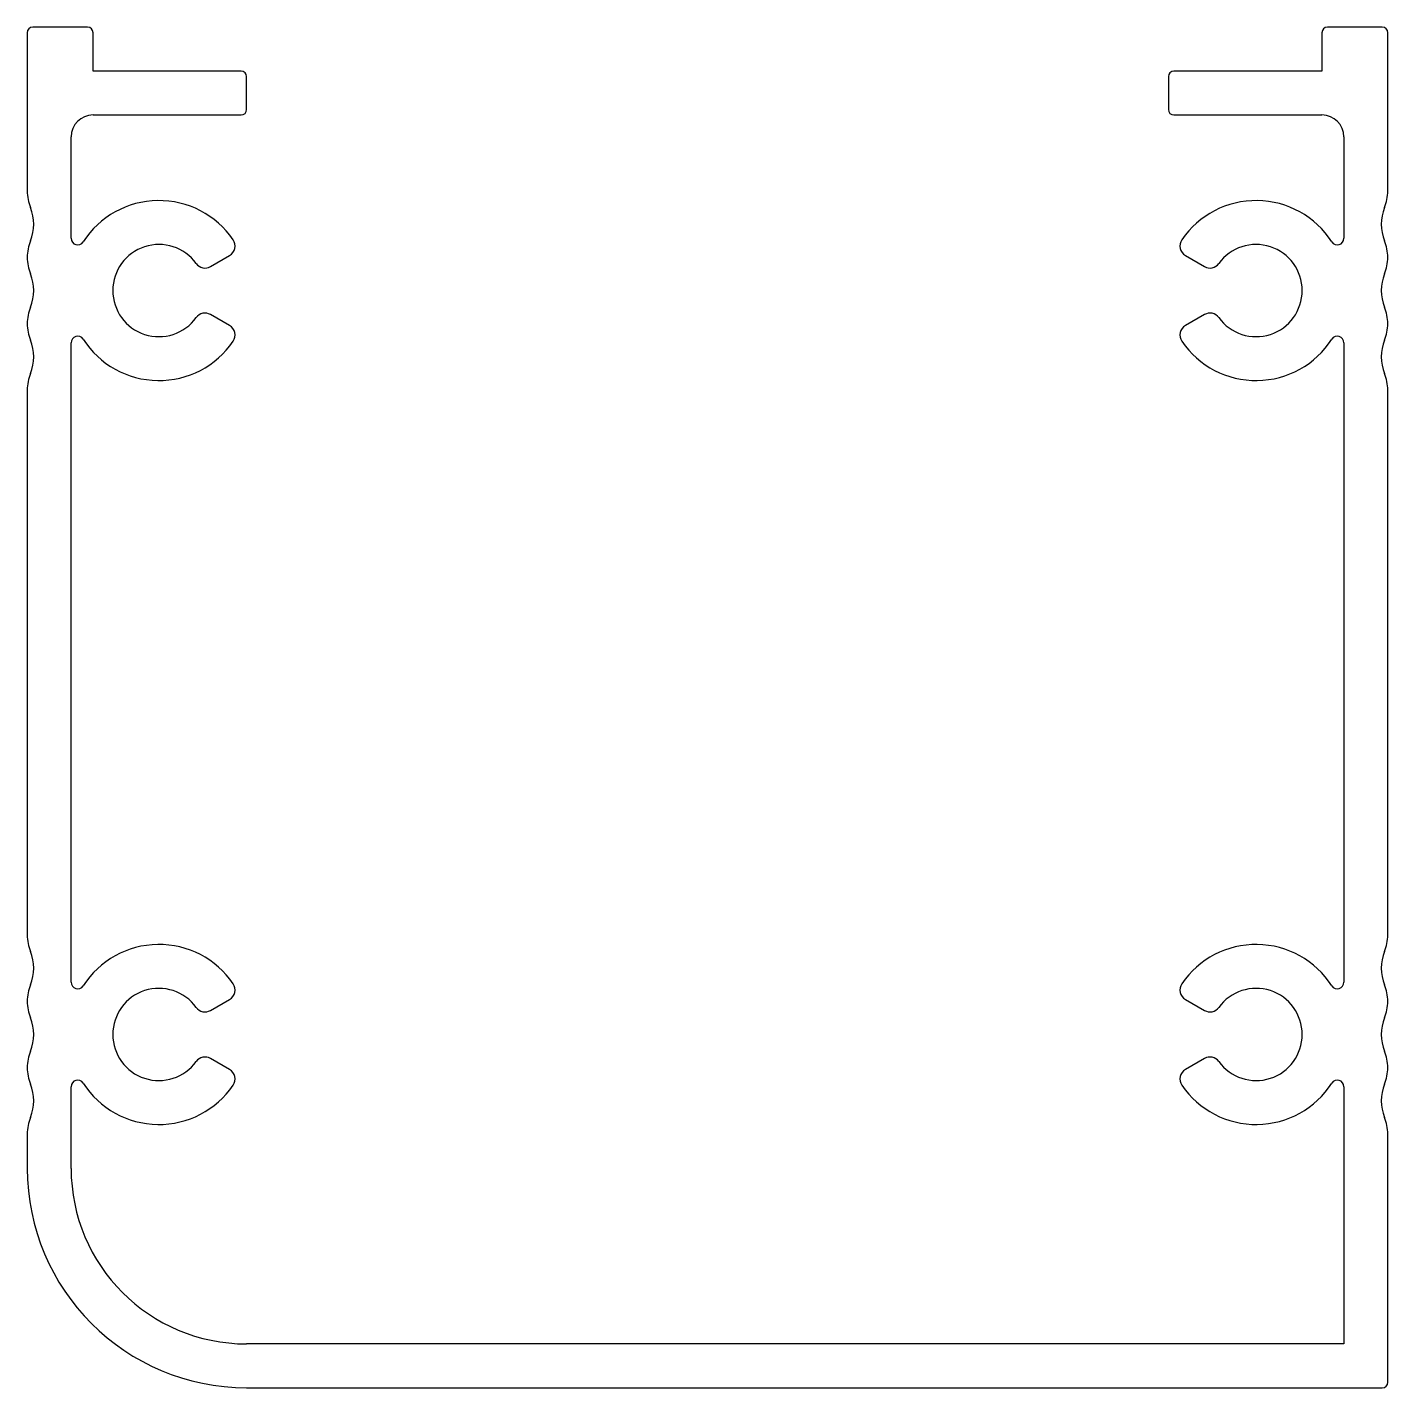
# Model space of a CAD drawing. Extents: x 598.4 to 660.4, y 432.9 to 494.9.
import ezdxf

# ---------------------------------------------------------------- set-up
doc = ezdxf.new("R2010")
doc.units = 0
doc.layers.get('0').update_dxf_attribs({"linetype": 'CONTINUOUS'})

msp = doc.modelspace()

# ---------------------------------------------------------------- linework, layer by layer
at = {"color": 0}
for p, q in [((601.109, 494.868), (598.609, 494.868)), ((660.109, 494.868), (657.609, 494.868)), ((598.359, 494.618), (598.359, 487.401)), ((601.359, 492.868), (601.359, 494.618)), ((657.359, 494.618), (657.359, 492.868)), ((660.359, 487.401), (660.359, 494.618)), ((608.109, 492.868), (601.359, 492.868)), ((608.359, 491.118), (608.359, 492.618)), ((650.359, 492.618), (650.359, 491.118)), ((657.359, 492.868), (650.609, 492.868)), ((601.359, 490.868), (608.109, 490.868)), ((650.609, 490.868), (657.359, 490.868)), ((600.359, 485.249), (600.359, 489.868)), ((658.359, 489.868), (658.359, 485.249)), ((606.713, 483.962), (607.583, 484.464)), ((651.135, 484.464), (652.005, 483.962)), ((607.583, 481.272), (606.713, 481.774)), ((652.005, 481.774), (651.135, 481.272)), ((600.359, 451.349), (600.359, 480.487)), ((658.359, 480.487), (658.359, 451.349)), ((598.359, 478.334), (598.359, 453.501)), ((660.359, 453.501), (660.359, 478.334)), ((606.713, 450.062), (607.583, 450.564)), ((651.135, 450.564), (652.005, 450.062)), ((607.583, 447.372), (606.713, 447.874)), ((652.005, 447.874), (651.135, 447.372)), ((600.359, 442.868), (600.359, 446.587)), ((658.359, 446.587), (658.359, 434.868)), ((598.359, 444.434), (598.359, 442.868)), ((660.359, 433.118), (660.359, 444.434)), ((658.359, 434.868), (608.359, 434.868)), ((608.359, 432.868), (660.109, 432.868))]:
    msp.add_line(p, q, dxfattribs=at)
for centre, radius, start, end in [((598.609, 494.618), 0.25, 90, 180), ((601.109, 494.618), 0.25, 0, 90), ((657.609, 494.618), 0.25, 90, 180), ((660.109, 494.618), 0.25, 0, 90), ((608.109, 492.618), 0.25, 0, 90), ((650.609, 492.618), 0.25, 90, 180), ((608.109, 491.118), 0.25, 270, 0), ((650.609, 491.118), 0.25, 180, 270), ((601.359, 489.868), 1, 90, 180), ((657.359, 489.868), 1, 0, 90), ((600.359, 487.401), 2, 180, 202.19731), ((658.359, 487.401), 2, 337.80269, 0), ((604.359, 482.868), 4.1, 34.30476, 147.23624), ((654.359, 482.868), 4.1, 32.76376, 145.69524), ((596.655, 485.89), 2, 337.80269, 22.19731), ((662.063, 485.89), 2, 157.80269, 202.19731), ((600.359, 484.379), 2, 157.80269, 180), ((600.659, 485.249), 0.3, 180, 327.23624), ((604.359, 482.868), 2.1, 35.96561, 324.03439), ((607.333, 484.897), 0.5, 300, 34.30476), ((651.385, 484.897), 0.5, 145.69524, 240), ((654.359, 482.868), 2.1, 215.96561, 144.03439), ((658.059, 485.249), 0.3, 212.76376, 0), ((658.359, 484.379), 2, 0, 22.19731), ((600.359, 484.379), 2, 180, 202.19731), ((658.359, 484.379), 2, 337.80269, 0), ((596.655, 482.868), 2, 337.80269, 22.19731), ((606.463, 484.395), 0.5, 215.96561, 300), ((652.255, 484.395), 0.5, 240, 324.03439), ((662.063, 482.868), 2, 157.80269, 202.19731), ((600.359, 481.357), 2, 157.80269, 180), ((606.463, 481.341), 0.5, 60, 144.03439), ((652.255, 481.341), 0.5, 35.96561, 120), ((658.359, 481.357), 2, 0, 22.19731), ((600.359, 481.357), 2, 180, 202.19731), ((607.333, 480.839), 0.5, 325.69524, 60), ((651.385, 480.839), 0.5, 120, 214.30476), ((658.359, 481.357), 2, 337.80269, 0), ((596.655, 479.846), 2, 337.80269, 22.19731), ((600.659, 480.487), 0.3, 32.76376, 180), ((604.359, 482.868), 4.1, 212.76376, 325.69524), ((654.359, 482.868), 4.1, 214.30476, 327.23624), ((658.059, 480.487), 0.3, 0, 147.23624), ((662.063, 479.846), 2, 157.80269, 202.19731), ((600.359, 478.334), 2, 157.80269, 180), ((658.359, 478.334), 2, 0, 22.19731), ((600.359, 453.501), 2, 180, 202.19731), ((658.359, 453.501), 2, 337.80269, 0), ((596.655, 451.99), 2, 337.80269, 22.19731), ((604.359, 448.968), 4.1, 34.30476, 147.23624), ((654.359, 448.968), 4.1, 32.76376, 145.69524), ((662.063, 451.99), 2, 157.80269, 202.19731), ((600.359, 450.479), 2, 157.80269, 180), ((600.659, 451.349), 0.3, 180, 327.23624), ((604.359, 448.968), 2.1, 35.96561, 324.03439), ((607.333, 450.997), 0.5, 300, 34.30476), ((651.385, 450.997), 0.5, 145.69524, 240), ((654.359, 448.968), 2.1, 215.96561, 144.03439), ((658.059, 451.349), 0.3, 212.76376, 0), ((658.359, 450.479), 2, 0, 22.19731), ((600.359, 450.479), 2, 180, 202.19731), ((606.463, 450.495), 0.5, 215.96561, 300), ((652.255, 450.495), 0.5, 240, 324.03439), ((658.359, 450.479), 2, 337.80269, 0), ((596.655, 448.968), 2, 337.80269, 22.19731), ((662.063, 448.968), 2, 157.80269, 202.19731), ((600.359, 447.457), 2, 157.80269, 180), ((606.463, 447.441), 0.5, 60, 144.03439), ((652.255, 447.441), 0.5, 35.96561, 120), ((658.359, 447.457), 2, 0, 22.19731), ((600.359, 447.457), 2, 180, 202.19731), ((607.333, 446.939), 0.5, 325.69524, 60), ((651.385, 446.939), 0.5, 120, 214.30476), ((658.359, 447.457), 2, 337.80269, 0), ((596.655, 445.946), 2, 337.80269, 22.19731), ((600.659, 446.587), 0.3, 32.76376, 180), ((604.359, 448.968), 4.1, 212.76376, 325.69524), ((654.359, 448.968), 4.1, 214.30476, 327.23624), ((658.059, 446.587), 0.3, 0, 147.23624), ((662.063, 445.946), 2, 157.80269, 202.19731), ((600.359, 444.434), 2, 157.80269, 180), ((658.359, 444.434), 2, 0, 22.19731), ((608.359, 442.868), 10, 180, 270), ((608.359, 442.868), 8, 180, 270), ((660.109, 433.118), 0.25, 270, 0)]:
    msp.add_arc(centre, radius, start, end, dxfattribs=at)

doc.saveas('drawing.dxf')
